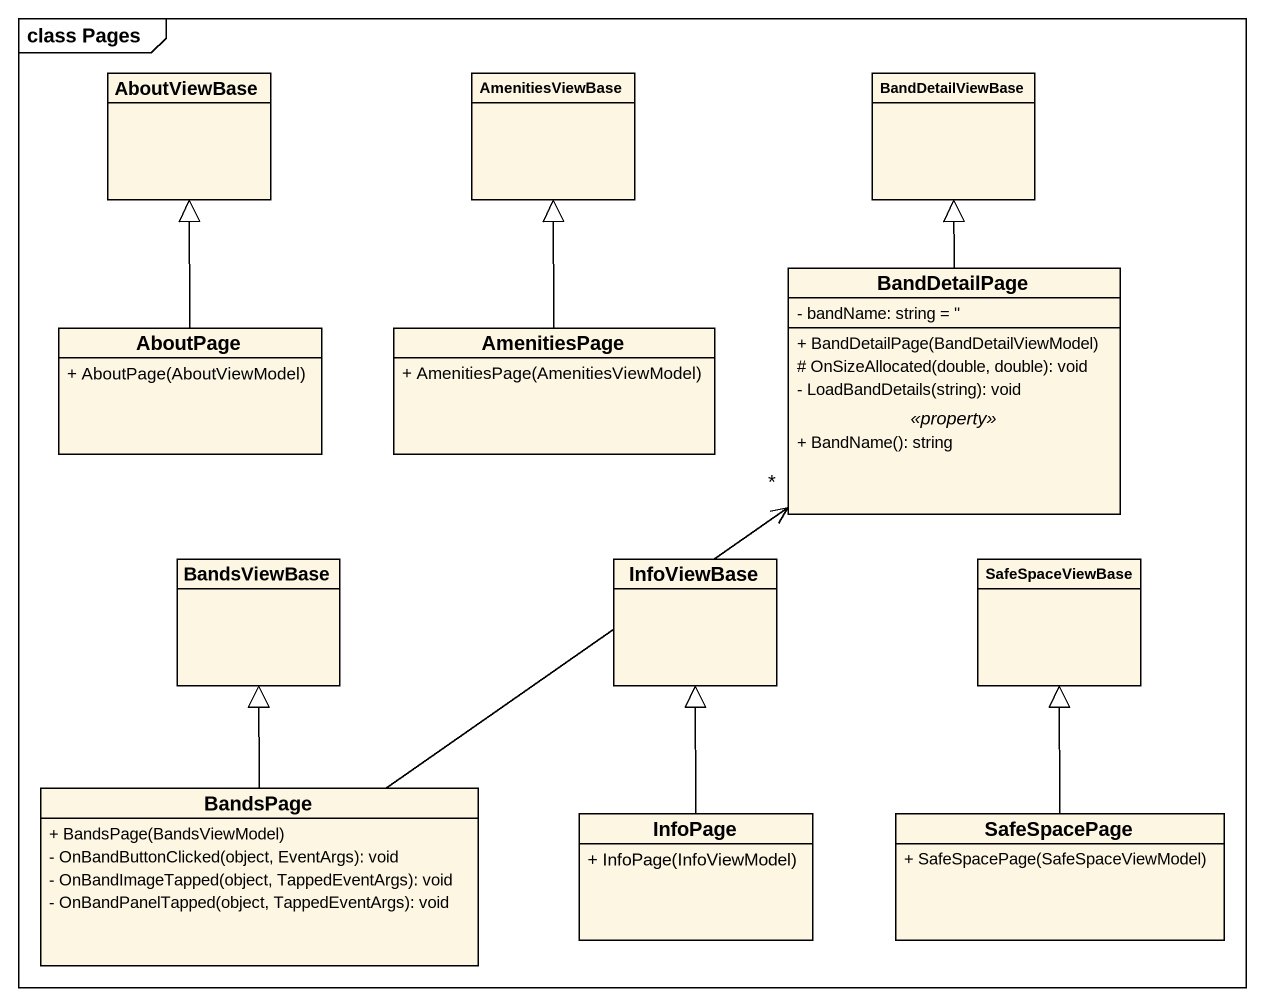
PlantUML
@startuml
mainframe class Pages
hide circle
hide empty members
skinparam classAttributeIconSize 0
class AboutViewBase
class AmenitiesViewBase
class BandDetailViewBase
class BandDetailPage {
  - bandName: string = ''
  --
  + BandDetailPage(BandDetailViewModel)
  # OnSizeAllocated(double, double): void
  - LoadBandDetails(string): void
  .. <<property>> ..
  + BandName(): string
}
class AboutPage {
  + AboutPage(AboutViewModel)
}
class AmenitiesPage {
  + AmenitiesPage(AmenitiesViewModel)
}
class BandsViewBase
class InfoViewBase
class SafeSpaceViewBase
class BandsPage {
  + BandsPage(BandsViewModel)
  - OnBandButtonClicked(object, EventArgs): void
  - OnBandImageTapped(object, TappedEventArgs): void
  - OnBandPanelTapped(object, TappedEventArgs): void
}
class InfoPage {
  + InfoPage(InfoViewModel)
}
class SafeSpacePage {
  + SafeSpacePage(SafeSpaceViewModel)
}
BandDetailPage -up-|> BandDetailViewBase
AboutPage -up-|> AboutViewBase
AmenitiesPage -up-|> AmenitiesViewBase
BandsPage -up-> "*" BandDetailPage
BandsPage -up-|> BandsViewBase
InfoPage -up-|> InfoViewBase
SafeSpacePage -up-|> SafeSpaceViewBase
@enduml
